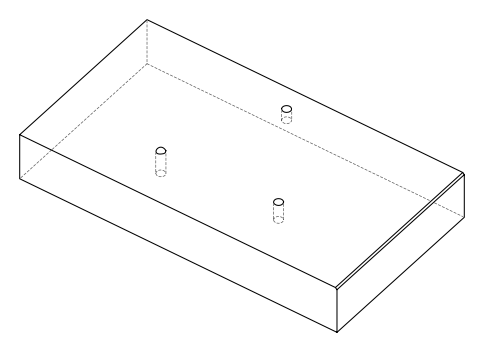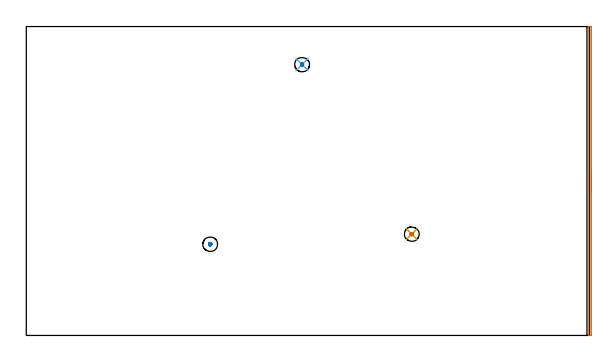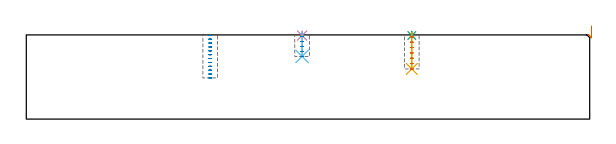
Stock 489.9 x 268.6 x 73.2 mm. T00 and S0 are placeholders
(PLAN: 8 operations, 4 tool changes, 3.8 min)
(1 AREA_MILL | FG_CHAMFER_SURFACE | UGT0205_001 | 2.3 min | 773 mm3)
(2 MILL_BLIND_HOLE_FROM_SOLID_MATERIAL | STEP1POCKET | NXT0201_013 | Spiral | 0.62 min | 4725 mm3)
(3 SPOT_DRILL | STEP1POCKET_1 | NXT0321_9005460120000 | 0.03 min | 2 mm3)
(4 SPOT_DRILL_1 | STEP1POCKET_2 | NXT0321_9005460120000 | 0.03 min | 2 mm3)
(5 DRILL_BLIND_HOLE_INTO_CENTER | STEP1POCKET_1 | NXT0301_088 | 0.13 min | 3012 mm3)
(6 DRILL_BLIND_HOLE_INTO_CENTER_1 | STEP1POCKET_2 | NXT0301_088 | 0.08 min | 1847 mm3)
(7 MILL_ROUGH_BLIND_HOLE_CONTOUR | STEP1POCKET_1 | NXT0201_013 | Spiral | 0.37 min | 724 mm3)
(8 MILL_ROUGH_BLIND_HOLE_CONTOUR_1 | STEP1POCKET_2 | NXT0201_013 | Spiral | 0.26 min | 515 mm3)
(TOOL UGT0205_001 | Chamfer Mill 20 x 3 x 45 deg. | D20 FL50 Z2)
(TOOL NXT0201_013 | ENDMILL 10mm | D10 FL30 Z4)
(TOOL NXT0321_9005460120000 | NC Spot Drill, 142deg, 12mm, Carbide, Uncoated | D12 PA142 FL30 Z2)
(TOOL NXT0301_088 | Carbide Drill 11.7mm [860.1-1170-035A1-MM 2214] | D11.7 PA140 FL55 Z2)
(OP 1 AREA_MILL)
G17 G21 G94 G90
T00 M6
G54
G17 G0 G90 X491.4 Y144.3 S1061 M3
G43 Z83.2 H0
Z80.8
G94 G1 Y144.262 Z79.928 F250.
Y144.148 Z79.064
Y143.959 Z78.212
Y143.697 Z77.38
Y143.363 Z76.574
Y142.96 Z75.8
Y142.492 Z75.064
Y141.96 Z74.372
Y141.371 Z73.729
Y140.728 Z73.14
Y140.036 Z72.608
Y139.3 Z72.14
Y138.526 Z71.737
Y137.72 Z71.403
Y136.888 Z71.141
Y136.036 Z70.952
Y135.172 Z70.838
Y134.3 Z70.8
Y0.629
X491.399 Y0.349 Z70.801
X491.393 Y0.018 Z70.804
X491.391 Y0.004 Z70.805
X491.073 Y0. Z71.123
X490.555 Z71.641
X490.2 Z71.995
X489.266 Z72.934
X489.131 Y0.003 Z73.061
X489.003 Y0.01 Z73.188
X489. Y0.182 Z73.2
Y268.418
X489.003 Y268.59 Z73.189
X489.131 Y268.597 Z73.061
X489.266 Y268.6 Z72.933
X489.49 Z72.709
X490.2 Z71.995
X490.555 Z71.641
X491.073 Y268.598 Z71.123
X491.391 Y268.596 Z70.806
X491.393 Y268.582 Z70.804
X491.4 Y268.25 Z70.8
Y134.3
Y133.428 Z70.838
Y132.564 Z70.952
Y131.712 Z71.141
Y130.88 Z71.403
Y130.074 Z71.737
Y129.3 Z72.14
Y128.564 Z72.608
Y127.872 Z73.14
Y127.229 Z73.729
Y126.64 Z74.372
Y126.108 Z75.064
Y125.64 Z75.8
Y125.237 Z76.574
Y124.903 Z77.38
Y124.641 Z78.212
Y124.452 Z79.064
Y124.338 Z79.928
Y124.3 Z80.8
G0 Z83.2
M5
M2
(OP 2 MILL_BLIND_HOLE_FROM_SOLID_MATERIAL)
G17 G21 G94 G90
T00 M6
G54
G17 G0 G90 X159.9 Y79.3 S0 M3
G43 Z83.2 H0
Z72.833
G94 G3 X160.533 Y80.017 R0.638 F250.
X159.731 Y80.639 R0.717
X158.561 Y79.131 R1.35
X159.731 Y80.639 R-1.35
X159.146 Y79.885 R0.675
X159.9 Y79.3 R0.675
G0 Z69.467
G3 X160.533 Y80.017 R0.638
X159.731 Y80.639 R0.717
X158.561 Y79.131 R1.35
X159.731 Y80.639 R-1.35
X159.146 Y79.885 R0.675
X159.9 Y79.3 R0.675
G0 Z66.1
G3 X160.533 Y80.017 R0.638
X159.731 Y80.639 R0.717
X158.561 Y79.131 R1.35
X159.731 Y80.639 R-1.35
X159.146 Y79.885 R0.675
X159.9 Y79.3 R0.675
G0 Z62.733
G3 X160.533 Y80.017 R0.638
X159.731 Y80.639 R0.717
X158.561 Y79.131 R1.35
X159.731 Y80.639 R-1.35
X159.146 Y79.885 R0.675
X159.9 Y79.3 R0.675
G0 Z59.367
G3 X160.533 Y80.017 R0.638
X159.731 Y80.639 R0.717
X158.561 Y79.131 R1.35
X159.731 Y80.639 R-1.35
X159.146 Y79.885 R0.675
X159.9 Y79.3 R0.675
G0 Z56.
G3 X160.533 Y80.017 R0.638
X159.731 Y80.639 R0.717
X158.561 Y79.131 R1.35
X159.731 Y80.639 R-1.35
X159.146 Y79.885 R0.675
X159.9 Y79.3 R0.675
G0 Z52.633
G3 X160.533 Y80.017 R0.638
X159.731 Y80.639 R0.717
X158.561 Y79.131 R1.35
X159.731 Y80.639 R-1.35
X159.146 Y79.885 R0.675
X159.9 Y79.3 R0.675
G0 Z49.267
G3 X160.533 Y80.017 R0.638
X159.731 Y80.639 R0.717
X158.561 Y79.131 R1.35
X159.731 Y80.639 R-1.35
X159.146 Y79.885 R0.675
X159.9 Y79.3 R0.675
G0 Z45.9
G3 X160.533 Y80.017 R0.638
X159.731 Y80.639 R0.717
X158.561 Y79.131 R1.35
X159.731 Y80.639 R-1.35
X159.146 Y79.885 R0.675
X159.9 Y79.3 R0.675
G0 Z42.533
G3 X160.533 Y80.017 R0.638
X159.731 Y80.639 R0.717
X158.561 Y79.131 R1.35
X159.731 Y80.639 R-1.35
X159.146 Y79.885 R0.675
X159.9 Y79.3 R0.675
G0 Z39.167
G3 X160.533 Y80.017 R0.638
X159.731 Y80.639 R0.717
X158.561 Y79.131 R1.35
X159.731 Y80.639 R-1.35
X159.146 Y79.885 R0.675
X159.9 Y79.3 R0.675
G0 Z35.8
G3 X160.533 Y80.017 R0.638
X159.731 Y80.639 R0.717
X158.561 Y79.131 R1.35
X159.731 Y80.639 R-1.35
X159.146 Y79.885 R0.675
X159.9 Y79.3 R0.675
G0 Z83.2
M5
M2
(OP 3 SPOT_DRILL)
G17 G21 G94 G90
T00 M6
G54
G17 G0 G90 X335.2 Y88.1 S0 M3
G43 Z83.2 H0
G94 G81 G98 Z72.653 F250. R76.2
G80
M5
M2
(OP 4 SPOT_DRILL_1)
G17 G21 G94 G90
T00 M6
G54
G17 G0 G90 X239.8 Y235.5 S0 M3
G43 Z83.2 H0
G94 G81 G98 Z72.653 F250. R76.2
G80
M5
M2
(OP 5 DRILL_BLIND_HOLE_INTO_CENTER)
G17 G21 G94 G90
T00 M6
G54
G17 G0 G90 X335.2 Y88.1 S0 M3
G43 Z83.2 H1
G94 G81 G98 Z43.6 F250. R75.2
G80
M5
M2
(OP 6 DRILL_BLIND_HOLE_INTO_CENTER_1)
G17 G21 G94 G90
T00 M6
G54
G17 G0 G90 X239.8 Y235.5 S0 M3
G43 Z83.2 H1
G94 G81 G98 Z54.5 F250. R75.2
G80
M5
M2
(OP 7 MILL_ROUGH_BLIND_HOLE_CONTOUR)
G17 G21 G94 G90
T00 M6
G54
G17 G0 G90 X335.2 Y88.1 S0 M3
G43 Z83.2 H0
Z71.543
G94 G3 X335.833 Y88.817 R0.638 F250.
X335.031 Y89.439 R0.717
X333.861 Y87.931 R1.35
X335.031 Y89.439 R-1.35
X334.446 Y88.685 R0.675
X335.2 Y88.1 R0.675
G0 Z66.886
G3 X335.833 Y88.817 R0.638
X335.031 Y89.439 R0.717
X333.861 Y87.931 R1.35
X335.031 Y89.439 R-1.35
X334.446 Y88.685 R0.675
X335.2 Y88.1 R0.675
G0 Z62.229
G3 X335.833 Y88.817 R0.638
X335.031 Y89.439 R0.717
X333.861 Y87.931 R1.35
X335.031 Y89.439 R-1.35
X334.446 Y88.685 R0.675
X335.2 Y88.1 R0.675
G0 Z57.571
G3 X335.833 Y88.817 R0.638
X335.031 Y89.439 R0.717
X333.861 Y87.931 R1.35
X335.031 Y89.439 R-1.35
X334.446 Y88.685 R0.675
X335.2 Y88.1 R0.675
G0 Z52.914
G3 X335.833 Y88.817 R0.638
X335.031 Y89.439 R0.717
X333.861 Y87.931 R1.35
X335.031 Y89.439 R-1.35
X334.446 Y88.685 R0.675
X335.2 Y88.1 R0.675
G0 Z48.257
G3 X335.833 Y88.817 R0.638
X335.031 Y89.439 R0.717
X333.861 Y87.931 R1.35
X335.031 Y89.439 R-1.35
X334.446 Y88.685 R0.675
X335.2 Y88.1 R0.675
G0 Z43.6
G3 X335.833 Y88.817 R0.638
X335.031 Y89.439 R0.717
X333.861 Y87.931 R1.35
X335.031 Y89.439 R-1.35
X334.446 Y88.685 R0.675
X335.2 Y88.1 R0.675
G0 Z83.2
M5
M2
(OP 8 MILL_ROUGH_BLIND_HOLE_CONTOUR_1)
G17 G21 G94 G90
T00 M6
G54
G17 G0 G90 X239.8 Y235.5 S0 M3
G43 Z83.2 H0
Z71.86
G94 G3 X240.433 Y236.217 R0.638 F250.
X239.631 Y236.839 R0.717
X238.461 Y235.331 R1.35
X239.631 Y236.839 R-1.35
X239.046 Y236.085 R0.675
X239.8 Y235.5 R0.675
G0 Z67.52
G3 X240.433 Y236.217 R0.638
X239.631 Y236.839 R0.717
X238.461 Y235.331 R1.35
X239.631 Y236.839 R-1.35
X239.046 Y236.085 R0.675
X239.8 Y235.5 R0.675
G0 Z63.18
G3 X240.433 Y236.217 R0.638
X239.631 Y236.839 R0.717
X238.461 Y235.331 R1.35
X239.631 Y236.839 R-1.35
X239.046 Y236.085 R0.675
X239.8 Y235.5 R0.675
G0 Z58.84
G3 X240.433 Y236.217 R0.638
X239.631 Y236.839 R0.717
X238.461 Y235.331 R1.35
X239.631 Y236.839 R-1.35
X239.046 Y236.085 R0.675
X239.8 Y235.5 R0.675
G0 Z54.5
G3 X240.433 Y236.217 R0.638
X239.631 Y236.839 R0.717
X238.461 Y235.331 R1.35
X239.631 Y236.839 R-1.35
X239.046 Y236.085 R0.675
X239.8 Y235.5 R0.675
G0 Z83.2
M5
M2
